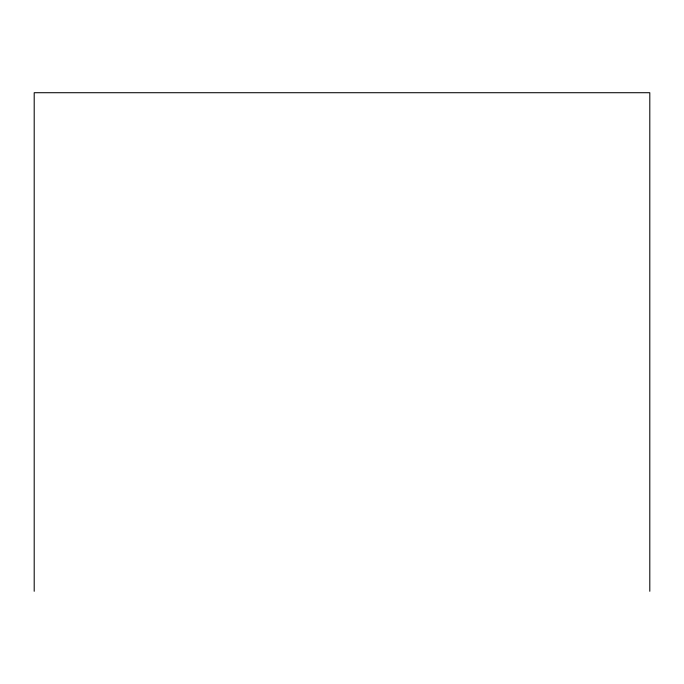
<?xml version="1.0" encoding="UTF-8"?>
<svg xmlns="http://www.w3.org/2000/svg" width="684" height="684" viewBox="0 0 684 684"><rect width="100%" height="100%" fill="white"/><g stroke="black" fill="none" stroke-linecap="round" stroke-linejoin="round"><path stroke-width="1.03" d="M649.8 591.284L649.8 92.716L34.2 92.716L34.2 591.284"/></g></svg>
